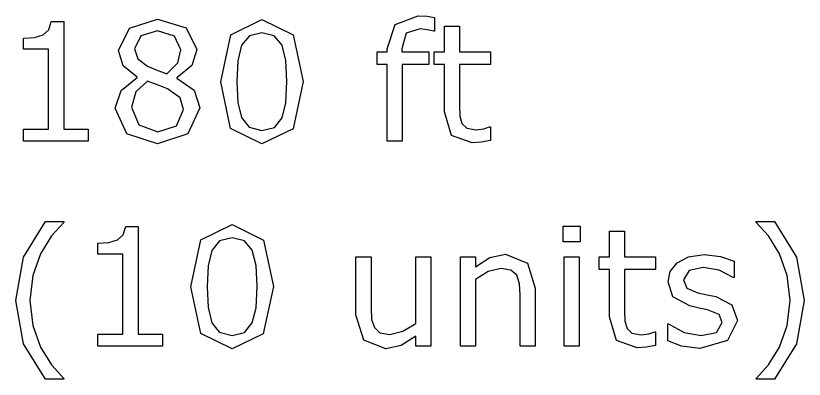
# Model space of a CAD drawing. Header units: inches. Extents: x -33163 to 19162, y -8858 to 30669.
# Drawn here: x 6454.2 to 6814.1, y 28462.2 to 28628 of the extents above; entities that cross this region are included whole.
import ezdxf

# ---------------------------------------------------------------- set-up
doc = ezdxf.new("R2010")
doc.units = ezdxf.units.IN
doc.layers.add('Layer 1', color=7, linetype='Continuous')
doc.layers.add('SOLID-2', color=253, linetype='Continuous')

# ---------------------------------------------------------------- blocks, each defined once
blk = doc.blocks.new('A$C0f725650')
at = {"layer": 'Layer 1', "color": 7}
for points in [[(96.114683, 238.751018), (96.104337, 238.751018), (96.020623, 238.769618), (95.929673, 238.779964), (95.747772, 238.724155), (95.691961, 238.524683), (95.691961, 238.485409), (96.042327, 238.485409), (96.042327, 238.322111), (95.698163, 238.322111), (95.698163, 237.330951), (95.503858, 237.330951), (95.503858, 238.322103), (95.372601, 238.322103), (95.372601, 238.485401), (95.503858, 238.485401), (95.503858, 238.523641), (95.606178, 238.838868), (95.901767, 238.949455), (96.018554, 238.943264), (96.114672, 238.928792), (96.114683, 238.751018)], [(91.641576, 237.330951), (90.808555, 237.330951), (90.808555, 237.488047), (91.128947, 237.488047), (91.128947, 238.519508), (90.808555, 238.519508), (90.808555, 238.660068), (90.94808, 238.670413), (91.060735, 238.702451), (91.135149, 238.767565), (91.16719, 238.875052), (91.327384, 238.875052), (91.327384, 237.488058), (91.641576, 237.488058), (91.641576, 237.330951)], [(93.086448, 237.759864), (92.930387, 237.428103), (92.539714, 237.295812), (92.14077, 237.425002), (91.992977, 237.755731), (92.067391, 237.987241), (92.277197, 238.152606), (92.277197, 238.158797), (92.09323, 238.303489), (92.034318, 238.49986), (92.176944, 238.789248), (92.539714, 238.905003), (92.907648, 238.794415), (93.045107, 238.513296), (92.979996, 238.307625), (92.788792, 238.150529), (92.788792, 238.144337), (93.009968, 237.991374), (93.086448, 237.759864), (93.086448, 237.759864)], [(94.418666, 238.10093), (94.288441, 237.492183), (93.886399, 237.298913), (93.481256, 237.495281), (93.354132, 238.098861), (93.483323, 238.70451), (93.886399, 238.900878), (94.290507, 238.701409), (94.418666, 238.10093), (94.418666, 238.10093)], [(92.841503, 238.51124), (92.755719, 238.686939), (92.538679, 238.753085), (92.32474, 238.691074), (92.242058, 238.523641), (92.283399, 238.39445), (92.410521, 238.298333), (92.520077, 238.249758), (92.660636, 238.200148), (92.802228, 238.34174), (92.841503, 238.51124), (92.841503, 238.51124)], [(94.146847, 237.631708), (94.195424, 237.828079), (94.208865, 238.10093), (94.195424, 238.373781), (94.145815, 238.570149), (94.046596, 238.69004), (93.886399, 238.730346), (93.725167, 238.69004), (93.624917, 238.568083), (93.57634, 238.368614), (93.563931, 238.098861), (93.575308, 237.829111), (93.623882, 237.634809), (93.72, 237.511817), (93.886399, 237.469444), (94.047628, 237.509751), (94.146847, 237.631708), (94.146847, 237.631708)], [(96.837119, 237.341286), (96.717231, 237.317526), (96.602508, 237.308213), (96.333792, 237.403299), (96.241807, 237.708188), (96.241807, 238.322103), (96.11055, 238.322103), (96.11055, 238.485401), (96.241807, 238.485401), (96.241807, 238.817164), (96.436111, 238.817164), (96.436111, 238.485401), (96.837119, 238.485401), (96.837119, 238.322103), (96.436111, 238.322103), (96.436111, 237.796038), (96.440239, 237.653412), (96.469179, 237.558328), (96.531189, 237.49735), (96.653146, 237.47875), (96.752365, 237.492191), (96.826779, 237.51595), (96.837124, 237.51595), (96.837119, 237.341286)], [(92.873541, 237.740229), (92.831168, 237.892155), (92.66787, 238.00791), (92.561418, 238.050286), (92.407422, 238.105063), (92.25756, 237.967604), (92.201749, 237.771233), (92.297867, 237.540757), (92.54178, 237.449807), (92.782591, 237.527322), (92.873541, 237.740229), (92.873541, 237.740229)], [(91.330485, 234.259309), (91.093807, 234.259309), (90.809587, 234.717159), (90.708302, 235.2763), (90.809587, 235.835438), (91.093807, 236.293291), (91.330485, 236.293291), (91.330485, 236.282946), (91.170288, 236.108281), (91.029728, 235.878837), (90.928443, 235.598753), (90.890203, 235.276292), (90.927411, 234.952797), (91.029728, 234.673744), (91.171322, 234.4443), (91.330485, 234.269636), (91.330485, 234.259309)], [(100.888546, 235.276311), (100.787261, 234.71717), (100.50304, 234.25932), (100.266363, 234.25932), (100.266363, 234.269665), (100.425526, 234.444329), (100.56712, 234.673773), (100.668405, 234.952826), (100.706645, 235.276321), (100.668405, 235.598782), (100.56712, 235.878867), (100.425526, 236.10831), (100.266363, 236.282975), (100.266363, 236.29332), (100.50304, 236.29332), (100.787261, 235.835467), (100.888546, 235.276329), (100.888546, 235.276311)], [(92.602759, 234.685121), (91.769735, 234.685121), (91.769735, 234.842217), (92.090129, 234.842217), (92.090129, 235.873678), (91.769735, 235.873678), (91.769735, 236.014238), (91.90926, 236.024583), (92.021914, 236.056621), (92.096328, 236.121735), (92.128369, 236.229222), (92.288566, 236.229222), (92.288566, 234.842228), (92.602759, 234.842228), (92.602759, 234.685121)], [(94.034192, 235.4551), (93.90397, 234.846353), (93.501926, 234.653083), (93.096783, 234.849451), (92.969661, 235.453031), (93.098852, 236.05868), (93.501926, 236.255048), (93.906036, 236.055579), (94.034192, 235.4551), (94.034192, 235.4551)], [(97.996738, 236.032841), (97.777629, 236.032841), (97.777629, 236.234379), (97.996738, 236.234379), (97.996738, 236.032841)], [(93.762376, 234.985878), (93.810951, 235.182249), (93.824391, 235.4551), (93.810951, 235.727951), (93.761341, 235.924319), (93.662123, 236.04421), (93.501926, 236.084516), (93.340697, 236.04421), (93.240443, 235.922253), (93.191869, 235.722784), (93.17946, 235.453031), (93.190837, 235.183281), (93.239414, 234.988979), (93.335532, 234.865987), (93.501928, 234.823614), (93.66316, 234.863921), (93.762378, 234.985878), (93.762376, 234.985878)], [(98.968253, 234.695466), (98.848365, 234.671707), (98.733642, 234.662393), (98.464926, 234.757479), (98.372941, 235.062369), (98.372941, 235.676283), (98.241684, 235.676283), (98.241684, 235.839581), (98.372941, 235.839581), (98.372941, 236.171345), (98.567245, 236.171345), (98.567245, 235.839581), (98.968253, 235.839581), (98.968253, 235.676283), (98.567245, 235.676283), (98.567245, 235.150218), (98.571373, 235.007592), (98.600313, 234.912509), (98.662323, 234.85153), (98.78428, 234.83293), (98.883499, 234.846371), (98.957913, 234.870131), (98.968258, 234.870131), (98.968253, 234.695466)], [(96.066108, 234.685121), (95.871806, 234.685121), (95.871806, 234.81328), (95.683703, 234.694424), (95.485266, 234.653083), (95.20208, 234.76367), (95.100793, 235.090264), (95.100793, 235.839571), (95.295097, 235.839571), (95.295097, 235.182249), (95.303352, 235.031352), (95.338491, 234.924899), (95.410839, 234.858754), (95.54003, 234.83809), (95.704359, 234.877362), (95.871793, 234.977615), (95.871793, 235.839576), (96.066095, 235.839576), (96.066108, 234.685121)], [(97.413828, 234.685121), (97.219526, 234.685121), (97.219526, 235.342446), (97.210212, 235.491274), (97.176105, 235.600827), (97.101691, 235.664906), (96.975601, 235.686602), (96.809202, 235.647327), (96.642806, 235.547074), (96.642806, 234.685121), (96.448502, 234.685121), (96.448502, 235.839571), (96.642806, 235.839571), (96.642806, 235.711415), (96.830909, 235.829236), (97.030378, 235.871612), (97.315633, 235.758955), (97.413817, 235.434428), (97.413828, 234.685121)], [(97.984335, 234.685121), (97.790033, 234.685121), (97.790033, 235.839571), (97.984335, 235.839571), (97.984335, 234.685121)], [(100.027619, 235.017927), (99.89636, 234.758511), (99.539794, 234.657226), (99.304149, 234.687198), (99.125349, 234.754378), (99.125349, 234.972453), (99.135694, 234.972453), (99.340333, 234.861865), (99.556341, 234.821559), (99.756845, 234.8629), (99.829193, 234.993122), (99.789918, 235.096476), (99.639023, 235.15642), (99.530502, 235.178116), (99.40958, 235.204987), (99.193572, 235.322811), (99.130527, 235.515046), (99.159467, 235.649404), (99.249383, 235.762058), (99.396144, 235.838541), (99.596648, 235.867479), (99.80542, 235.841629), (99.982153, 235.780653), (99.982153, 235.572913), (99.971808, 235.572913), (99.790942, 235.664898), (99.582167, 235.703138), (99.402335, 235.661797), (99.328953, 235.540875), (99.373395, 235.433388), (99.513955, 235.374476), (99.633846, 235.349685), (99.745465, 235.326957), (99.954237, 235.220505), (100.027619, 235.017932), (100.027619, 235.017927)]]:
    blk.add_lwpolyline(points, dxfattribs=at)

msp = doc.modelspace()

# ---------------------------------------------------------------- block references
at = {"layer": 'SOLID-2', "xscale": 35.3548193792485, "yscale": 35.3548193792485, "zscale": 35.3548193792485}
msp.add_blockref('A$C0f725650', (3247.20147, 20180.01122), dxfattribs=at)

doc.saveas('drawing.dxf')
